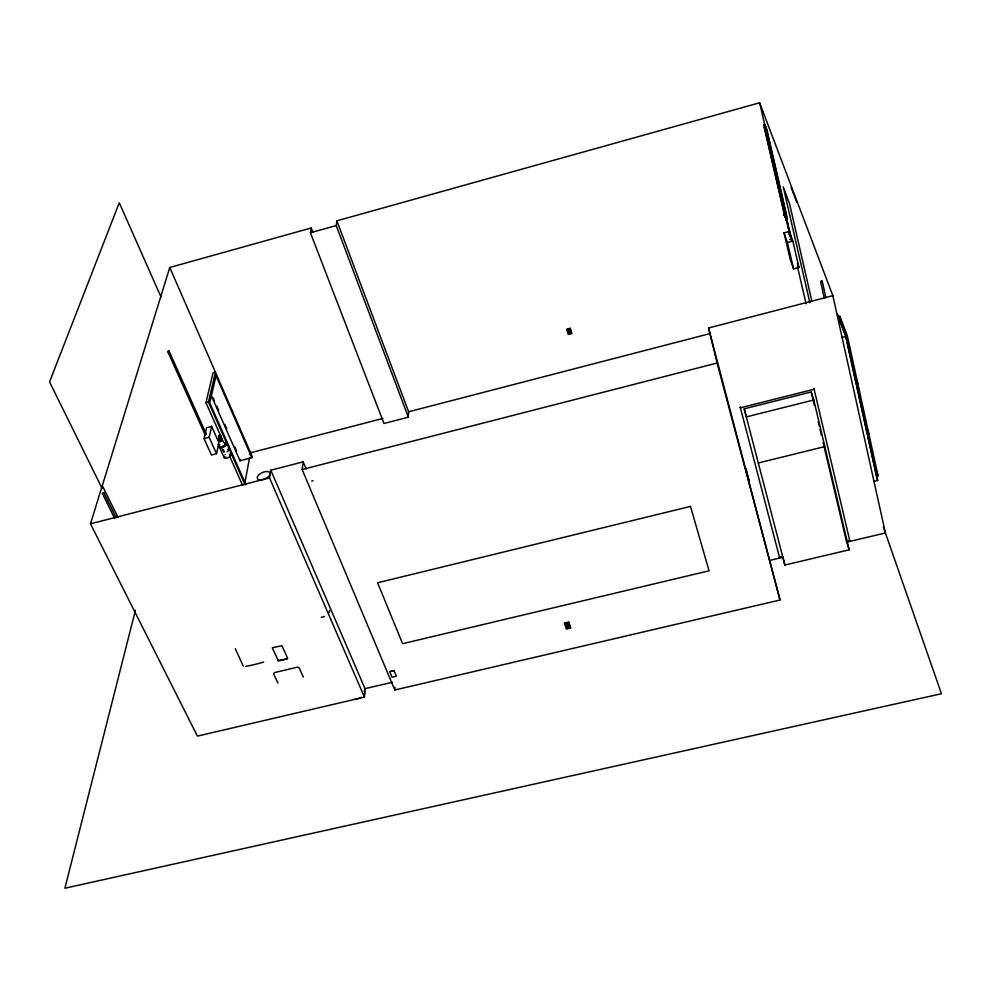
<?xml version="1.0" encoding="UTF-8"?>
<svg xmlns="http://www.w3.org/2000/svg" width="991" height="991" viewBox="0 0 991 991"><rect width="100%" height="100%" fill="white"/><g stroke="black" fill="none" stroke-linecap="round" stroke-linejoin="round"><path stroke-width="1.49" d="M206.277 434.083L205.05 434.665L167.776 351.619L168.359 351.074L169.089 351.099L206.277 434.083L205.05 434.665M221.501 440.425C221.377 441.602 219.333 438.79 220.485 434.987L219.259 435.309L219.234 440.128M219.16 440.215L220.671 439.347L221.476 440.227M169.089 351.099L167.826 351.694M846.735 542.139L885.409 532.96L832.849 295.677L708.553 327.984L780.028 600.013L394.802 690.009L394.951 687.209M306.194 469.003L303.209 461.868L270.803 470.205L365.022 688.671L364.428 697.107L197.42 736.115L90.478 523.818L169.771 267.483L311.224 227.98L310.431 232.761L383.963 423.491L408.329 417.186L408.602 411.785L336.89 220.82L759.639 102.779L832.849 295.677M235.276 648.647L243.253 666.125M220.485 434.987L220.51 440.103L219.284 440.425L219.407 435.867L220.696 436.189M219.284 440.425L219.494 437.737M103.931 492.936L102.37 493.555L103.882 492.837L116.17 517.748M220.882 439.471C221.873 441.329 219.94 439.372 221.538 439.793M220.968 440.338L220.993 439.509M221.03 439.608L221.513 440.846M568.239 330.647C570.742 329.198 567.979 329.805 568.574 331.304M569.924 330.833L569.788 330.238M277.74 660.613L287.365 658.767A57.478 44.967 7.6 0 1 278.384 660.873L272.252 647.78L281.915 645.736L287.675 658.284M566.827 626.337C567.979 628.802 570.494 624.194 567.025 625.68C565.811 627.6 569.738 627.848 568.871 625.854M568.301 624.751L568.029 623.971M394.802 690.009L302.144 469.511L303.209 461.868M408.329 417.186L336.234 225.564L336.89 220.82M784.265 207.912L785.652 213.957L784.934 215.295L783.856 214.799L785.083 215.32L783.893 215.468L785.442 214.527L784.401 214.799M785.38 215.877C785.925 217.463 784.599 218.912 786.495 216.224M569.082 330.87L568.97 330.04M569.206 331.997L569.193 331.428M569.602 332.778L569.528 331.514M567.236 625.296L567.583 624.355M567.509 625.445L567.583 624.578M567.422 623.822L567.112 624.962M567.36 625.333L567.186 624.355M567.843 626.238L567.942 627.328L568.339 626.089M567.893 627.192L568.277 625.383M567.67 625.953L567.831 626.845L567.769 625.668M364.428 697.107L269.515 477.885L270.803 470.205M210.773 394.443L240.008 460.765L251.85 457.693L252.11 456.318L169.771 267.483M244.703 483.819L249.534 457.978M250.104 454.943L250.673 451.908M240.008 460.765L240.268 459.378M219.544 444.662A3.704 1.747 -23.7 0 0 221.005 447.04L221.055 446.941A3.53 1.66 -23.7 0 1 219.668 444.674M221.055 446.941L221.6 447.957L221.637 446.83M222.17 446.693L222.281 447.771L222.752 446.495A3.704 1.747 -23.7 0 0 225.651 444.253A3.704 1.747 -23.7 0 0 224.387 442.717M224.288 442.816A3.53 1.66 -23.7 0 1 225.49 444.278A3.53 1.66 -23.7 0 1 222.752 446.495L222.046 447.238M216.509 453.717L218.9 442.704L211.628 426.39L206.586 427.716L204.059 438.641L211.43 455.042L216.509 453.717L209.151 437.304L211.628 426.39M245.062 484.772L208.444 402.024L215.456 372.207L213.028 372.851L205.955 402.693L223.359 441.936M135.42 610.27L64.886 888.221L941.45 693.737L883.377 527.125M220.72 441.007L219.816 440.921L220.77 440.809M220.436 440.884C219.469 441.85 220.237 440.388 220.956 440.202M569.924 330.424L568.772 331.428L568.301 330.845M220.237 440.066L221.451 438.307M219.42 439.942L219.767 439.608M566.195 624.404L567.769 623.785M566.877 625.903L566.84 626.572M221.427 440.698L221.216 439.459M788.353 234.099L789.579 234.087L786.21 219.432C786.569 220.46 786.309 218.516 787.449 218.85L766.823 129.412L765.424 129.796L766.823 129.487M568.772 331.415L569.887 330.796M570.308 331.923L570.296 332.827L570.37 331.861M784.414 213.932L785.231 214.787L784.389 213.697M785.454 217.277C788.179 217.227 782.692 216.075 786.049 217.252M785.962 217.079L785.008 216.372L764.507 127.356L765.102 126.885L765.907 126.972L786.16 214.737M765.907 127.046L764.507 127.356M566.356 624.813L568.314 624.615M784.215 213.92L763.689 125.163L764.284 124.693L765.077 124.779L767.814 136.659M765.077 124.854L763.689 125.163M785.157 215.146L784.414 214.465M225.837 456.925L225.861 456.925M225.118 454.435L224.932 454.782M568.822 332.53L570.345 332.592L569.069 332.827M566.468 625.185C570.618 626.064 566.381 621.295 566.22 624.826M566.963 626.015L568.983 626.362M785.008 216.372L786.049 216.794M220.559 441.28L220.312 441.862L221.166 441.119M221.204 440.5L219.928 441.094M392.498 670.647L391.172 670.957M219.494 440.264C220.2 438.072 223.322 437.997 220.312 440.041L219.42 440.301M313.094 480.722L311.682 481.081M785.925 217.599L784.661 217.326L785.429 217.004M220.336 439.595L218.937 439.484M220.312 439.038L221.823 438.505M785.937 217.388L784.699 217.004L785.454 216.868M789.493 236.341L790.384 236.341M220.795 438.48L221.55 438.27M224.623 443.25A3.704 1.747 -23.7 0 1 225.886 444.798A3.704 1.747 -23.7 0 1 223.012 447.114L222.306 446.743M222.405 447.226L223 447.028A3.53 1.66 -23.7 0 0 225.576 443.733M310.431 232.761L336.234 225.564M790.731 237.245L789.393 231.423L792.85 241.086L798.932 267.471L793.568 268.883L790.124 259.023L784.03 232.86L788.056 231.783M784.03 232.86L787.436 242.522L792.85 241.086M205.955 402.693L208.444 402.024M568.76 330.325L569.243 330.214M569.515 330.424L568.636 330.746M568.846 332.691C570.494 331.093 569.156 331.056 569.094 332.976M569.899 331.774L569.082 331.675M569.007 331.836L569.181 332.493L569.912 331.452M204.059 438.641L209.151 437.304M219.098 439.719L220.436 439.434M220.163 439.756L220.572 440.4L220.572 439.62M221.142 439.992L221.253 439.967M250.512 452.788L382.86 418.462M408.602 411.785L709.742 333.657M847.317 335.776L839.934 316.29L838.287 316.724L845.633 336.209L847.317 335.776L857.995 384.397L856.335 384.805L845.967 337.683M90.478 523.818L269.515 477.885M302.144 469.511L717.112 363.04L708.553 327.984M841.929 337.485L845.955 336.457L877.667 480.499L873.814 481.428M814.206 389.215L740.388 407.809L740.166 406.917L779.694 558.057L779.446 557.091L782.617 556.347L784.872 565.031L849.151 549.819L813.797 399.968L811.195 391.978L744.216 408.849L746.297 416.914L813.797 399.968M785.244 214.291L784.352 213.895M786.978 219.407C785.541 219.197 786.544 221.773 786.78 218.862M858.59 387.122L856.942 387.531L867.286 434.492L868.909 434.095L858.59 387.122L856.459 381.374M758.301 462.983L824.797 446.594M869.491 436.734L867.868 437.13L876.453 476.138L878.063 475.754L869.491 436.734L867.472 431.209M823.174 442.704L846.425 541.185L849.646 540.417L849.944 541.371L813.908 388.336M770.18 560.311L782.865 557.301M566.518 624.169L567.62 623.909M566.691 624.466L567.608 623.649M566.716 624.726L567.818 624.466M566.505 623.909L566.877 624.342M567.533 626.238L567.298 625.94M567.335 626.51L568.425 626.027M567.893 626.758L568.19 625.68M567.843 627.068L568.116 626.287M365.022 688.671L392.349 682.266M221.873 447.362L221.303 447.474A3.704 1.747 -23.7 0 1 219.333 445.764M786.842 218.714C786.767 218.776 785.875 221.427 786.569 219.891M786.557 219.668L785.69 219.791L786.879 219.544M786.222 219.469C787.907 220.597 784.884 217.884 787.04 219.333M786.656 219.296L785.813 219.234L787.003 220.076L791.4 239.079L790.05 239.438L791.4 239.079M784.513 213.536L785.368 214.539M567.484 624.466L567.013 624.057M825.961 297.845L822.245 281.233L821.279 281.072L820.61 281.667L824.326 298.254M569.788 332.319L569.726 331.539M566.369 625.073L566.158 624.293M820.61 281.667L822.245 281.233M221.253 440.797L221.142 439.893M567.583 624.541L567.533 623.785M567.546 625.185L567.62 623.488M102.42 493.642L114.721 518.553M102.308 485.59L117.979 517.401M102.16 488.551L49.55 381.919L119.267 202.783L161.013 297.027M277.901 683.109L273.627 673.892L274.42 672.616L297.436 667.141L299.133 667.823L303.333 677.088M222.554 449.344L223.755 452.007M223.471 449.964L224.276 451.76M221.451 446.966L221.253 447.573A3.53 1.66 -23.7 0 1 219.482 445.752M218.107 444.117L224.09 457.532M229.578 455.959L242.634 485.404M222.752 446.495L223.012 447.114M245.954 484.71L209.745 402.817L216.088 375.676L251.85 457.693M213.176 397.837L214.403 400.637M216.868 406.223L218.714 410.423M224.883 424.408L226.728 428.608M234.731 446.792L236.576 450.992M311.224 227.98L312.883 232.303M791.103 187.361L796.677 202.09M837.383 313.738L845.955 336.457M856.93 381.523L857.995 384.397M866.394 427.195L868.909 434.095M876.54 471.518L878.063 475.754M876.626 477.6L877.667 480.499M797.433 263.247L798.932 267.471M567.174 626.064L567.459 626.832M567.323 624.578L567.137 624.033M846.425 541.185L849.151 549.819M569.887 331.613L570.06 332.258M219.259 435.309L219.593 436.387M717.112 363.04L780.028 600.013M744.216 408.849L784.872 565.031M811.195 391.978L814.367 405.406M818.244 421.819L819.297 426.303M820.003 429.276L821.415 435.247M773.649 161.892L774.677 166.352M775.358 169.312L776.733 175.258M782.556 200.492L783.584 204.951M759.639 102.779L765.882 129.796M786.334 218.342L791.536 240.85M797.421 266.368L806.092 303.89M787.436 242.522L793.568 268.883M809.895 302.862L783.249 186.816L789.616 204.01L811.815 301.029M839.934 316.29L841.26 322.298M569.379 329.768L569.429 330.474M566.641 624.045L566.802 624.937M364.069 690.962A6.404 3.902 -24.9 0 1 364.44 694.022M361.43 697.243A6.404 3.902 -24.9 0 1 355.385 698.655M329.396 610.345A6.603 3.741 -24.3 0 1 329.173 612.463M324.478 616.439A6.603 3.741 -24.3 0 1 321.257 617.207M263.68 662.038A131.642 104.526 9.4 0 1 245.557 666.373M224.523 443.349A3.53 1.66 -23.7 0 1 225.143 443.473M229.317 454.151A3.518 1.672 -23.8 0 1 230.135 456.269A3.518 1.672 -23.8 0 1 225.849 458.313A3.518 1.672 -23.8 0 1 224.288 456.541M227.682 449.22A3.518 1.672 -23.7 0 1 227.125 451.921M225.316 443.869A3.53 1.66 -23.7 0 1 224.746 446.557M570.271 328.281L566.753 329.21L568.388 334.413L571.894 333.484L570.271 328.281M570.011 328.69L567.211 329.421L568.648 334.017L571.448 333.273L570.011 328.69M690.504 506.413L377.608 582.782L402.581 643.692L709.073 570.804L690.504 506.413M568.772 622.088L564.375 623.116L566.418 628.988L570.804 627.96L568.772 622.088M568.45 622.534L564.944 623.364L566.741 628.542L570.246 627.712L568.45 622.534M393.947 670.56L389.698 671.564L392.064 677.225L396.313 676.221L393.947 670.56M749.146 481.378L745.789 468.446L749.146 481.378M261.389 479.855A6.937 3.431 -23.5 0 0 270.109 473.103A6.937 3.431 -23.5 0 0 259.555 474.181A6.937 3.431 -23.5 0 0 261.389 479.855"/></g></svg>
